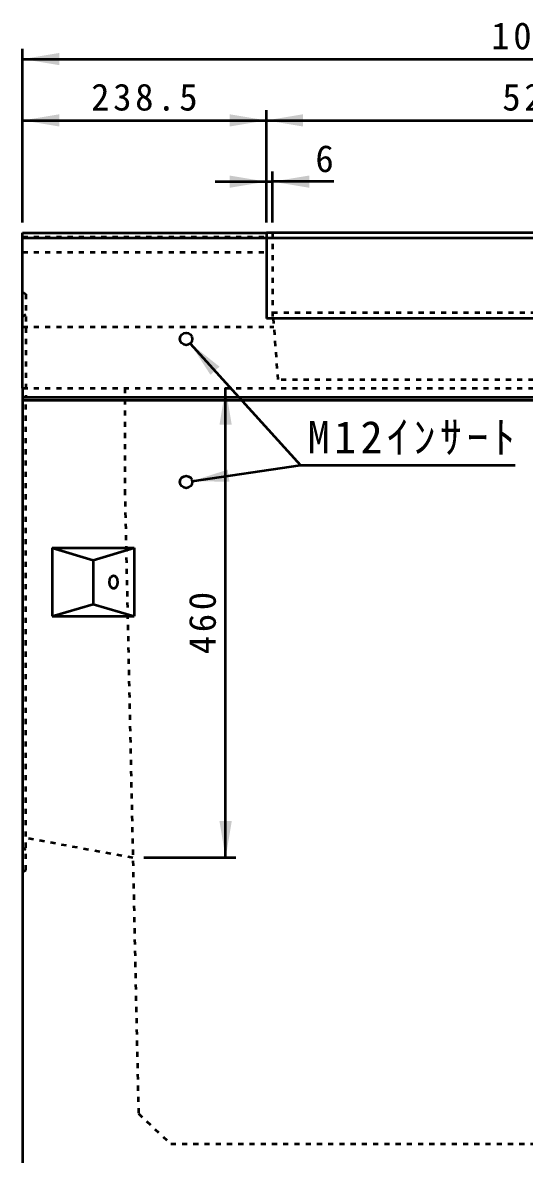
# Model space of a CAD drawing. Units: millimetres, scale not verified. Extents: x 100 to 4105, y 100 to 2870.
# Drawn here: x 1983 to 2474, y 705 to 1813 of the extents above; entities that cross this region are included whole.
import ezdxf
from ezdxf.enums import TextEntityAlignment as Align

# ---------------------------------------------------------------- set-up
doc = ezdxf.new("R2010")
doc.units = ezdxf.units.MM
doc.header["$LTSCALE"] = 5
doc.linetypes.add('USER2', pattern=[2.2, 1, -1.2])
doc.layers.add('V-nasSTD', color=7, linetype='Continuous', lineweight=35)
doc.styles.add('ＭＳ ゴシック', font='')
doc.styles.get('ＭＳ ゴシック').set_extended_font_data('MS Gothic')

msp = doc.modelspace()

# ---------------------------------------------------------------- hatches: boundary and pattern name
at = {"layer": 'V-nasSTD'}
for points in [[(2018.969, 1783.045), (1982.969, 1777.045), (2018.969, 1771.045)], [(2018.969, 1723.045), (1982.969, 1717.045), (2018.969, 1711.045)], [(2185.469, 1711.045), (2221.469, 1717.045), (2185.469, 1723.045)], [(2257.469, 1723.045), (2221.469, 1717.045), (2257.469, 1711.045)], [(2185.469, 1651.045), (2221.469, 1657.045), (2185.469, 1663.045)], [(2263.469, 1663.045), (2227.469, 1657.045), (2263.469, 1651.045)], [(2166.754, 1467.913), (2147.002, 1498.602), (2175.64, 1475.978), (2171.197, 1471.945)], [(2175.611, 1419.045), (2181.611, 1455.045), (2187.611, 1419.045)], [(2184.518, 1369.186), (2185.395, 1363.251), (2148.905, 1363.922), (2183.64, 1375.122)], [(2187.611, 1031.045), (2181.611, 995.045), (2175.611, 1031.045)]]:
    msp.add_hatch(color=256, dxfattribs=at).paths.add_polyline_path(points)

# ---------------------------------------------------------------- linework, layer by layer
at = {"layer": 'V-nasSTD', "lineweight": 50}
for p, q in [((1982.969, 1617.045), (1982.969, 1787.045)), ((1982.969, 1777.045), (2982.969, 1777.045)), ((2221.469, 1617.045), (2221.469, 1727.045)), ((1982.969, 1717.045), (2221.469, 1717.045)), ((2221.469, 1717.045), (2744.469, 1717.045)), ((2227.469, 1617.045), (2227.469, 1667.045)), ((2171.469, 1657.045), (2221.469, 1657.045)), ((2221.469, 1657.045), (2227.469, 1657.045)), ((2287.469, 1657.045), (2227.469, 1657.045)), ((1982.969, 1607.045), (2221.469, 1607.045)), ((1982.969, 1455.045), (1982.969, 1607.045)), ((2221.469, 1607.045), (2221.469, 1523.045)), ((2744.469, 1607.045), (2221.469, 1607.045)), ((1982.969, 1602.045), (2221.469, 1602.045)), ((2221.469, 1602.214), (2482.969, 1602.214)), ((2744.469, 1523.045), (2221.469, 1523.045)), ((2147.002, 1498.602), (2255.009, 1379.606)), ((1982.969, 1455.045), (1982.969, 615.045)), ((2181.611, 995.045), (2181.611, 1455.045)), ((1982.969, 1446.045), (2982.969, 1446.045)), ((1982.969, 1443.045), (2482.969, 1443.045)), ((1992.969, 1443.045), (2236.405, 1443.045)), ((1982.969, 1436.045), (1982.969, 1356.045)), ((2148.905, 1363.922), (2255.009, 1379.606)), ((2255.009, 1379.606), (2465.009, 1379.606)), ((2011.969, 1298.545), (2011.969, 1231.545)), ((2011.969, 1298.545), (2091.969, 1298.545)), ((2011.969, 1298.545), (2051.969, 1286.545)), ((2051.969, 1286.545), (2091.969, 1298.545)), ((2091.969, 1298.545), (2091.969, 1231.545)), ((2051.969, 1286.545), (2051.969, 1243.545)), ((2011.969, 1231.545), (2051.969, 1243.545)), ((2051.969, 1243.545), (2091.969, 1231.545)), ((2011.969, 1231.545), (2091.969, 1231.545)), ((2191.611, 995.045), (2101.611, 995.045))]:
    msp.add_line(p, q, dxfattribs=at)
at = {"layer": 'V-nasSTD', "linetype": 'USER2', "lineweight": 50}
for p, q in [((2227.469, 1607.045), (2227.469, 1523.045)), ((1982.969, 1603.045), (2221.469, 1603.045)), ((1982.969, 1588.045), (2221.469, 1588.045)), ((1982.969, 1549.045), (1985.969, 1547.045)), ((1985.969, 1547.045), (1985.969, 1446.045)), ((2227.469, 1529.045), (2482.969, 1529.045)), ((1982.969, 1525.045), (1985.969, 1527.045)), ((2228.169, 1523.045), (2232.728, 1462.933)), ((1982.969, 1515.045), (2228.776, 1515.045)), ((2482.969, 1462.933), (2232.728, 1462.933)), ((1982.969, 1455.045), (2482.969, 1455.045)), ((2082.969, 1455.045), (2082.969, 1355.045)), ((1985.969, 983.045), (1985.969, 1443.045)), ((2082.969, 1355.045), (2096.321, 744.693)), ((2090.844, 995.045), (1982.969, 1015.045)), ((1982.969, 1005.045), (1985.969, 1003.045)), ((1985.969, 983.045), (1982.969, 981.045)), ((2096.314, 744.693), (2127.969, 715.045)), ((2096.321, 744.693), (2127.969, 715.045)), ((2127.969, 715.045), (2837.969, 715.045)), ((2127.969, 715.045), (2837.969, 715.045))]:
    msp.add_line(p, q, dxfattribs=at)
at = {"layer": 'V-nasSTD', "lineweight": 50}
for centre in [(2142.969, 1503.045), (2142.969, 1363.045)]:
    msp.add_circle(centre, 6, dxfattribs=at)
for centre, radius, start, end in [((2075.398, 1265.045), 7.671, 141.96831, 218.03169), ((2071.969, 1267.726), 3.318, 38.03169, 141.96831), ((2068.541, 1265.045), 7.671, 321.96831, 38.03169), ((2071.969, 1262.363), 3.318, 218.03169, 321.96831)]:
    msp.add_arc(centre, radius, start, end, dxfattribs=at)

# ---------------------------------------------------------------- texts
at = {"layer": 'V-nasSTD', "style": 'ＭＳ ゴシック'}
msp.add_text('6', height=26.39, dxfattribs=at).set_placement((2269.469, 1692.824), align=Align.TOP_LEFT)
at = {"layer": 'V-nasSTD', "attachment_point": 1, "style": 'ＭＳ ゴシック'}
for s, insert, char_height in [('\\T1.2;1000', (2441.569, 1813.045), 26.39), ('\\T1.2;238.5', (2050.019, 1753.045), 26.39), ('\\T1.2;523', (2452.369, 1753.045), 26.39), ('\\T1.2;M12ｲﾝｻｰﾄ', (2261.969, 1422.806), 31.67)]:
    msp.add_mtext(s, dxfattribs=dict(at, insert=insert, char_height=char_height))
at = {"layer": 'V-nasSTD', "insert": (2145.611, 1194.445), "char_height": 26.39, "attachment_point": 1, "rotation": 90, "style": 'ＭＳ ゴシック'}
msp.add_mtext('\\T1.2;460', dxfattribs=at)

doc.saveas('drawing.dxf')
